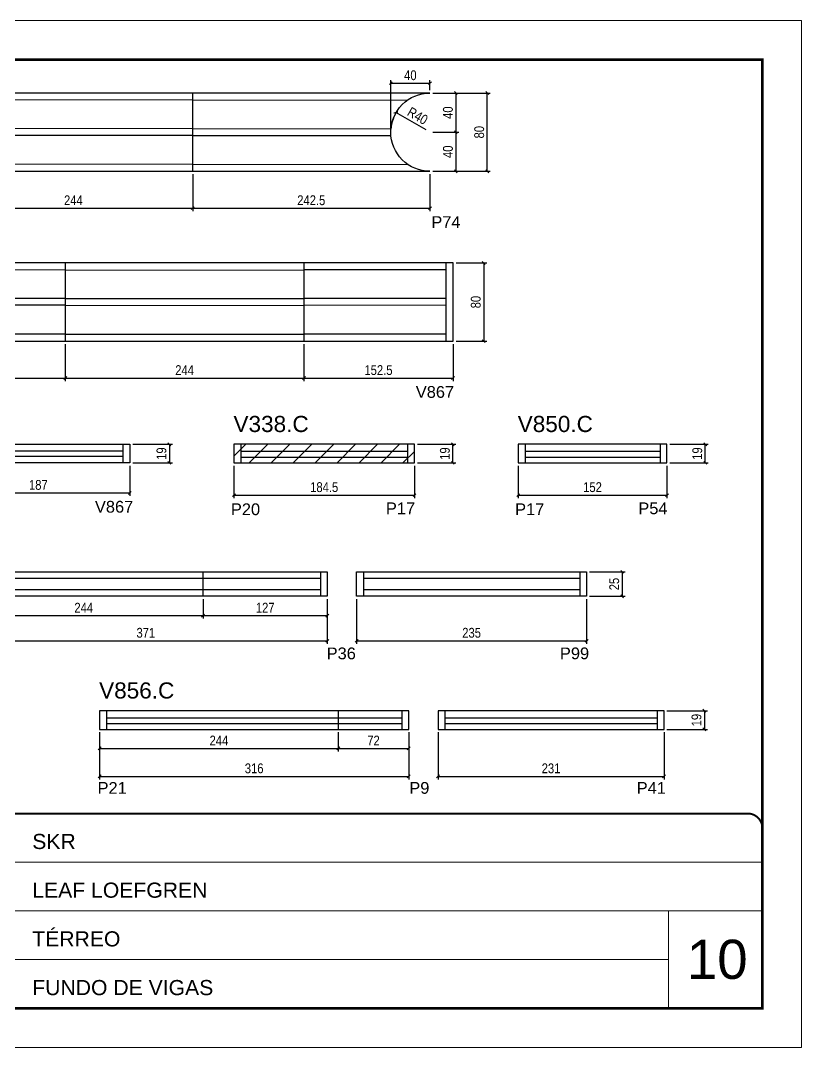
# Model space of a CAD drawing. Extents: x 1959 to 8212, y 239 to 4735.
# Drawn here: x 4244 to 5042, y 1388 to 2438 of the extents above; entities that cross this region are included whole.
import ezdxf

# ---------------------------------------------------------------- set-up
doc = ezdxf.new("R2010")
doc.units = 0
doc.linetypes.add('CONTINUO', pattern=[0])
doc.linetypes.add('DASHED', pattern=[0.75, 0.5, -0.25])
for name, color, linetype in [('5', 5, 'Continuous'), ('COTA', 241, 'Continuous'), ('NOMENCLATURA', 7, 'Continuous'), ('Painéis', 200, 'Continuous'), ('SARR_2.2x7', 40, 'Continuous')]:
    doc.layers.add(name, color=color, linetype=linetype)
for name, color, linetype, lineweight in [('CARIMBO', 255, 'Continuous', 9), ('Folhas', 255, 'Continuous', 9), ('REAPROVEITAMENTO', 251, 'Continuous', 9), ('SARRAFO DE PRESSAO', 251, 'DASHED', 9)]:
    doc.layers.add(name, color=color, linetype=linetype, lineweight=lineweight)
doc.styles.add('ARIAL', font='arial.ttf')
doc.styles.add('COTA TECNICA', font='techl___.ttf', dxfattribs={"height": 10})
doc.styles.add('COTA TECNICA-50', font='techl___.ttf', dxfattribs={"height": 10})
doc.styles.get("Standard").update_dxf_attribs({"font": 'arial.ttf'})
doc.dimstyles.new('COTA PAINEL-50', dxfattribs={"dimtxt": 10, "dimasz": 3, "dimexe": 3, "dimexo": 3, "dimgap": 3, "dimtad": 1, "dimdec": 1, "dimzin": 12, "dimdsep": 46, "dimtxsty": 'COTA TECNICA-50', "dimblk1": 'OBLIQUE', "dimblk2": 'OBLIQUE', "dimsah": 1, "dimcen": 0.9, "dimclrd": 4, "dimclre": 4, "dimclrt": 240, "dimadec": 1, "dimazin": 3, "dimtfac": 1, "dimtdec": 1, "dimtmove": 0, "dimatfit": 3, "dimfxl": 1, "dimtolj": 1, "dimtzin": 12, "dimarcsym": 0})
doc.dimstyles.new('PAINEL', dxfattribs={"dimtxt": 10, "dimasz": 3, "dimexe": 3, "dimexo": 3, "dimgap": 3, "dimtad": 1, "dimdec": 1, "dimzin": 12, "dimdsep": 46, "dimtxsty": 'COTA TECNICA', "dimblk1": 'OBLIQUE', "dimblk2": 'OBLIQUE', "dimsah": 1, "dimcen": 0.9, "dimclrd": 4, "dimclre": 4, "dimclrt": 240, "dimadec": 1, "dimazin": 3, "dimtfac": 1, "dimtdec": 1, "dimtmove": 0, "dimatfit": 3, "dimfxl": 1, "dimtolj": 1, "dimtzin": 12, "dimarcsym": 0})

# ---------------------------------------------------------------- blocks, each defined once
blk = doc.blocks.new('9999999999')
at = {"color": 30, "linetype": 'CONTINUO'}
for p, q in [((98564.6, 34379.6), (99584, 34379.6)), ((98564.6, 34329.8), (99488, 34329.8)), ((99584, 34329.8), (99488, 34329.8)), ((99488, 34329.8), (99488, 34230.2)), ((98564.6, 34280), (99488, 34280))]:
    blk.add_line(p, q, dxfattribs=at)
at = {"color": 30, "linetype": 'CONTINUO', "const_width": 2}
blk.add_lwpolyline([(99584, 34230.2), (99584, 34414.4, 0.414214), (99569, 34429.4), (98229, 34429.4, 0.414214), (98214, 34414.4), (98214, 34245.2, 0.414214), (98229, 34230.2), (99584, 34230.2)], format="xyb", dxfattribs=at)
at = {"layer": 'Folhas'}
blk.add_lwpolyline([(98139, 34190.2), (99624, 34190.2), (99624, 35240.2), (98139, 35240.2)], close=True, dxfattribs=at)
at = {"layer": 'Folhas', "color": 30, "const_width": 3}
blk.add_lwpolyline([(98214, 34230.2), (99584, 34230.2), (99584, 35200.2), (98214, 35200.2)], close=True, dxfattribs=at)
at = {"color": 7, "linetype": 'Continuous', "ltscale": 5, "style": 'ARIAL'}
for s, height, p in [('SKR', 15.48, (98837.7, 34393.1)), ('LEAF LOEFGREN', 15.483, (98837.7, 34343.3)), ('TÉRREO', 15.48, (98837.7, 34293.5)), ('FUNDO DE VIGAS', 15.483, (98837.7, 34243.7))]:
    blk.add_text(s, height=height, dxfattribs=at).set_placement(p)
blk = doc.blocks.new('_Oblique')
at = {"color": 0, "linetype": 'ByBlock', "lineweight": -2}
blk.add_line((-0.5, -0.5), (0.5, 0.5), dxfattribs=at)
blk = doc.blocks.new('*D1116')
at = {"layer": 'COTA', "color": 4, "lineweight": -2, "transparency": 16777216}
for p, q in [((4176, 2280.9), (4176, 2243.2)), ((4420, 2280.9), (4420, 2243.2)), ((4176, 2246.2), (4420, 2246.2))]:
    blk.add_line(p, q, dxfattribs=at)
at = {"layer": 'Defpoints', "color": 0, "transparency": 16777216}
for p in [(4176, 2283.9), (4420, 2283.9), (4420, 2246.2)]:
    blk.add_point(p, dxfattribs=at)
at = {"layer": 'COTA', "color": 4, "lineweight": -2, "transparency": 16777216, "xscale": 3, "yscale": 3, "zscale": 3, "rotation": 180}
blk.add_blockref('_Oblique', (4176, 2246.2), dxfattribs=at)
at = {"layer": 'COTA', "color": 4, "lineweight": -2, "transparency": 16777216, "xscale": 3, "yscale": 3, "zscale": 3}
blk.add_blockref('_Oblique', (4420, 2246.2), dxfattribs=at)
at = {"layer": 'COTA', "color": 240, "transparency": 16777216, "insert": (4298, 2254.3), "char_height": 10, "attachment_point": 5, "style": 'COTA TECNICA'}
blk.add_mtext('\\A1;244', dxfattribs=at)
blk = doc.blocks.new('*D1117')
at = {"layer": 'COTA', "color": 4, "lineweight": -2, "transparency": 16777216}
for p, q in [((4420, 2280.9), (4420, 2243.2)), ((4662.5, 2280.9), (4662.5, 2243.2)), ((4420, 2246.2), (4662.5, 2246.2))]:
    blk.add_line(p, q, dxfattribs=at)
at = {"layer": 'Defpoints', "color": 0, "transparency": 16777216}
for p in [(4420, 2283.9), (4662.5, 2283.9), (4662.5, 2246.2)]:
    blk.add_point(p, dxfattribs=at)
at = {"layer": 'COTA', "color": 4, "lineweight": -2, "transparency": 16777216, "xscale": 3, "yscale": 3, "zscale": 3, "rotation": 180}
blk.add_blockref('_Oblique', (4420, 2246.2), dxfattribs=at)
at = {"layer": 'COTA', "color": 4, "lineweight": -2, "transparency": 16777216, "xscale": 3, "yscale": 3, "zscale": 3}
blk.add_blockref('_Oblique', (4662.5, 2246.2), dxfattribs=at)
at = {"layer": 'COTA', "color": 240, "transparency": 16777216, "insert": (4541.2, 2254.3), "char_height": 10, "attachment_point": 5, "style": 'COTA TECNICA'}
blk.add_mtext('\\A1;242.5', dxfattribs=at)
blk = doc.blocks.new('*D1118')
at = {"layer": 'COTA', "color": 4, "lineweight": -2, "transparency": 16777216}
for p, q in [((4665.5, 2363.9), (4692, 2363.9)), ((4689, 2363.9), (4689, 2323.9)), ((4665.5, 2323.9), (4692, 2323.9))]:
    blk.add_line(p, q, dxfattribs=at)
at = {"layer": 'Defpoints', "color": 0, "transparency": 16777216}
for p in [(4662.5, 2363.9), (4662.5, 2323.9), (4689, 2323.9)]:
    blk.add_point(p, dxfattribs=at)
at = {"layer": 'COTA', "color": 4, "lineweight": -2, "transparency": 16777216, "xscale": 3, "yscale": 3, "zscale": 3}
for p, rotation in [((4689, 2363.9), 90), ((4689, 2323.9), 270)]:
    blk.add_blockref('_Oblique', p, dxfattribs=dict(at, rotation=rotation))
at = {"layer": 'COTA', "color": 240, "transparency": 16777216, "insert": (4680.9, 2343.9), "char_height": 10, "attachment_point": 5, "rotation": 90, "style": 'COTA TECNICA'}
blk.add_mtext('\\A1;40', dxfattribs=at)
blk = doc.blocks.new('*D1119')
at = {"layer": 'COTA', "color": 4, "lineweight": -2, "transparency": 16777216}
for p, q in [((4681.7, 2323.9), (4692, 2323.9)), ((4689, 2323.9), (4689, 2283.9)), ((4665.5, 2283.9), (4692, 2283.9))]:
    blk.add_line(p, q, dxfattribs=at)
at = {"layer": 'Defpoints', "color": 0, "transparency": 16777216}
for p in [(4678.7, 2323.9), (4662.5, 2283.9), (4689, 2283.9)]:
    blk.add_point(p, dxfattribs=at)
at = {"layer": 'COTA', "color": 4, "lineweight": -2, "transparency": 16777216, "xscale": 3, "yscale": 3, "zscale": 3}
for p, rotation in [((4689, 2323.9), 90), ((4689, 2283.9), 270)]:
    blk.add_blockref('_Oblique', p, dxfattribs=dict(at, rotation=rotation))
at = {"layer": 'COTA', "color": 240, "transparency": 16777216, "insert": (4680.9, 2303.9), "char_height": 10, "attachment_point": 5, "rotation": 90, "style": 'COTA TECNICA'}
blk.add_mtext('\\A1;40', dxfattribs=at)
blk = doc.blocks.new('*D1120')
at = {"layer": 'COTA', "color": 4, "lineweight": -2, "transparency": 16777216}
blk.add_line((4658.6, 2326.2), (4627.8, 2344), dxfattribs=at)
blk.add_arc((4662.5, 2323.9), 40, 145.6207, 175.7028, dxfattribs=at)
at = {"layer": 'Defpoints', "color": 0, "transparency": 16777216}
for p in [(4627.8, 2344), (4662.5, 2323.9)]:
    blk.add_point(p, dxfattribs=at)
at = {"layer": 'COTA', "color": 4, "lineweight": -2, "transparency": 16777216, "xscale": 3, "yscale": 3, "zscale": 3, "rotation": 149.9179086539663}
blk.add_blockref('_Oblique', (4627.8, 2344), dxfattribs=at)
at = {"layer": 'COTA', "color": 240, "transparency": 16777216, "insert": (4649.9, 2340.6), "char_height": 10, "attachment_point": 5, "rotation": 329.9179, "style": 'COTA TECNICA'}
blk.add_mtext('\\A1;R40', dxfattribs=at)
blk = doc.blocks.new('*D1121')
at = {"layer": 'COTA', "color": 4, "lineweight": -2, "transparency": 16777216}
for p, q in [((4622.5, 2328.4), (4622.5, 2377)), ((4622.5, 2374), (4662.5, 2374)), ((4662.5, 2366.9), (4662.5, 2377))]:
    blk.add_line(p, q, dxfattribs=at)
at = {"layer": 'Defpoints', "color": 0, "transparency": 16777216}
for p in [(4662.5, 2374), (4662.5, 2363.9), (4622.5, 2325.4)]:
    blk.add_point(p, dxfattribs=at)
at = {"layer": 'COTA', "color": 4, "lineweight": -2, "transparency": 16777216, "xscale": 3, "yscale": 3, "zscale": 3, "rotation": 180}
blk.add_blockref('_Oblique', (4622.5, 2374), dxfattribs=at)
at = {"layer": 'COTA', "color": 4, "lineweight": -2, "transparency": 16777216, "xscale": 3, "yscale": 3, "zscale": 3}
blk.add_blockref('_Oblique', (4662.5, 2374), dxfattribs=at)
at = {"layer": 'COTA', "color": 240, "transparency": 16777216, "insert": (4642.5, 2382.1), "char_height": 10, "attachment_point": 5, "style": 'COTA TECNICA'}
blk.add_mtext('\\A1;40', dxfattribs=at)
blk = doc.blocks.new('*D1130')
at = {"layer": 'COTA', "color": 4, "lineweight": -2, "transparency": 16777216}
for p, q in [((4045.7, 2107.2), (4045.7, 2069.5)), ((4289.7, 2107.2), (4289.7, 2069.5)), ((4045.7, 2072.5), (4289.7, 2072.5))]:
    blk.add_line(p, q, dxfattribs=at)
at = {"layer": 'Defpoints', "color": 0, "transparency": 16777216}
for p in [(4045.7, 2110.2), (4289.7, 2110.2), (4289.7, 2072.5)]:
    blk.add_point(p, dxfattribs=at)
at = {"layer": 'COTA', "color": 4, "lineweight": -2, "transparency": 16777216, "xscale": 3, "yscale": 3, "zscale": 3, "rotation": 180}
blk.add_blockref('_Oblique', (4045.7, 2072.5), dxfattribs=at)
at = {"layer": 'COTA', "color": 4, "lineweight": -2, "transparency": 16777216, "xscale": 3, "yscale": 3, "zscale": 3}
blk.add_blockref('_Oblique', (4289.7, 2072.5), dxfattribs=at)
at = {"layer": 'COTA', "color": 240, "transparency": 16777216, "insert": (4167.7, 2080.6), "char_height": 10, "attachment_point": 5, "style": 'COTA TECNICA'}
blk.add_mtext('\\A1;244', dxfattribs=at)
blk = doc.blocks.new('*D1131')
at = {"layer": 'COTA', "color": 4, "lineweight": -2, "transparency": 16777216}
for p, q in [((4289.7, 2107.2), (4289.7, 2069.5)), ((4533.7, 2107.2), (4533.7, 2069.5)), ((4289.7, 2072.5), (4533.7, 2072.5))]:
    blk.add_line(p, q, dxfattribs=at)
at = {"layer": 'Defpoints', "color": 0, "transparency": 16777216}
for p in [(4289.7, 2110.2), (4533.7, 2110.2), (4533.7, 2072.5)]:
    blk.add_point(p, dxfattribs=at)
at = {"layer": 'COTA', "color": 4, "lineweight": -2, "transparency": 16777216, "xscale": 3, "yscale": 3, "zscale": 3, "rotation": 180}
blk.add_blockref('_Oblique', (4289.7, 2072.5), dxfattribs=at)
at = {"layer": 'COTA', "color": 4, "lineweight": -2, "transparency": 16777216, "xscale": 3, "yscale": 3, "zscale": 3}
blk.add_blockref('_Oblique', (4533.7, 2072.5), dxfattribs=at)
at = {"layer": 'COTA', "color": 240, "transparency": 16777216, "insert": (4411.7, 2080.6), "char_height": 10, "attachment_point": 5, "style": 'COTA TECNICA'}
blk.add_mtext('\\A1;244', dxfattribs=at)
blk = doc.blocks.new('*D1132')
at = {"layer": 'COTA', "color": 4, "lineweight": -2, "transparency": 16777216}
for p, q in [((4533.7, 2107.2), (4533.7, 2069.5)), ((4686.2, 2107.2), (4686.2, 2069.5)), ((4533.7, 2072.5), (4686.2, 2072.5))]:
    blk.add_line(p, q, dxfattribs=at)
at = {"layer": 'Defpoints', "color": 0, "transparency": 16777216}
for p in [(4533.7, 2110.2), (4686.2, 2110.2), (4686.2, 2072.5)]:
    blk.add_point(p, dxfattribs=at)
at = {"layer": 'COTA', "color": 4, "lineweight": -2, "transparency": 16777216, "xscale": 3, "yscale": 3, "zscale": 3, "rotation": 180}
blk.add_blockref('_Oblique', (4533.7, 2072.5), dxfattribs=at)
at = {"layer": 'COTA', "color": 4, "lineweight": -2, "transparency": 16777216, "xscale": 3, "yscale": 3, "zscale": 3}
blk.add_blockref('_Oblique', (4686.2, 2072.5), dxfattribs=at)
at = {"layer": 'COTA', "color": 240, "transparency": 16777216, "insert": (4609.9, 2080.6), "char_height": 10, "attachment_point": 5, "style": 'COTA TECNICA'}
blk.add_mtext('\\A1;152.5', dxfattribs=at)
blk = doc.blocks.new('*D1133')
at = {"layer": 'COTA', "color": 4, "lineweight": -2, "transparency": 16777216}
for p, q in [((4689.2, 2190.2), (4720.5, 2190.2)), ((4717.5, 2190.2), (4717.5, 2110.2)), ((4689.2, 2110.2), (4720.5, 2110.2))]:
    blk.add_line(p, q, dxfattribs=at)
at = {"layer": 'Defpoints', "color": 0, "transparency": 16777216}
for p in [(4686.2, 2190.2), (4686.2, 2110.2), (4717.5, 2110.2)]:
    blk.add_point(p, dxfattribs=at)
at = {"layer": 'COTA', "color": 4, "lineweight": -2, "transparency": 16777216, "xscale": 3, "yscale": 3, "zscale": 3}
for p, rotation in [((4717.5, 2190.2), 90), ((4717.5, 2110.2), 270)]:
    blk.add_blockref('_Oblique', p, dxfattribs=dict(at, rotation=rotation))
at = {"layer": 'COTA', "color": 240, "transparency": 16777216, "insert": (4709.4, 2150.2), "char_height": 10, "attachment_point": 5, "rotation": 90, "style": 'COTA TECNICA'}
blk.add_mtext('\\A1;80', dxfattribs=at)
blk = doc.blocks.new('*D1134')
at = {"layer": 'COTA', "color": 4, "lineweight": -2, "transparency": 16777216}
for p, q in [((4665.5, 2363.9), (4724.1, 2363.9)), ((4721.1, 2283.9), (4721.1, 2363.9)), ((4665.5, 2283.9), (4724.1, 2283.9))]:
    blk.add_line(p, q, dxfattribs=at)
at = {"layer": 'Defpoints', "color": 0, "transparency": 16777216}
for p in [(4662.5, 2363.9), (4721.1, 2363.9), (4662.5, 2283.9)]:
    blk.add_point(p, dxfattribs=at)
at = {"layer": 'COTA', "color": 4, "lineweight": -2, "transparency": 16777216, "xscale": 3, "yscale": 3, "zscale": 3}
for p, rotation in [((4721.1, 2363.9), 90), ((4721.1, 2283.9), 270)]:
    blk.add_blockref('_Oblique', p, dxfattribs=dict(at, rotation=rotation))
at = {"layer": 'COTA', "color": 240, "transparency": 16777216, "insert": (4712.9, 2323.9), "char_height": 10, "attachment_point": 5, "rotation": 90, "style": 'COTA TECNICA'}
blk.add_mtext('\\A1;80', dxfattribs=at)
blk = doc.blocks.new('*D1140')
at = {"layer": 'COTA', "color": 4, "lineweight": -2, "transparency": 16777216}
for p, q in [((4168.7, 1982.8), (4168.7, 1952.1)), ((4355.7, 1982.8), (4355.7, 1952.1)), ((4168.7, 1955.1), (4355.7, 1955.1))]:
    blk.add_line(p, q, dxfattribs=at)
at = {"layer": 'Defpoints', "color": 0, "transparency": 16777216}
for p in [(4168.7, 1985.8), (4355.7, 1985.8), (4355.7, 1955.1)]:
    blk.add_point(p, dxfattribs=at)
at = {"layer": 'COTA', "color": 4, "lineweight": -2, "transparency": 16777216, "xscale": 3, "yscale": 3, "zscale": 3, "rotation": 180}
blk.add_blockref('_Oblique', (4168.7, 1955.1), dxfattribs=at)
at = {"layer": 'COTA', "color": 4, "lineweight": -2, "transparency": 16777216, "xscale": 3, "yscale": 3, "zscale": 3}
blk.add_blockref('_Oblique', (4355.7, 1955.1), dxfattribs=at)
at = {"layer": 'COTA', "color": 240, "transparency": 16777216, "insert": (4262.2, 1963.2), "char_height": 10, "attachment_point": 5, "style": 'COTA TECNICA'}
blk.add_mtext('\\A1;187', dxfattribs=at)
blk = doc.blocks.new('*D1137')
at = {"layer": 'COTA', "color": 4, "lineweight": -2, "transparency": 16777216}
for p, q in [((4358.7, 2004.8), (4399.2, 2004.8)), ((4396.2, 2004.8), (4396.2, 1985.8)), ((4358.7, 1985.8), (4399.2, 1985.8))]:
    blk.add_line(p, q, dxfattribs=at)
at = {"layer": 'Defpoints', "color": 0, "transparency": 16777216}
for p in [(4355.7, 2004.8), (4355.7, 1985.8), (4396.2, 1985.8)]:
    blk.add_point(p, dxfattribs=at)
at = {"layer": 'COTA', "color": 4, "lineweight": -2, "transparency": 16777216, "xscale": 3, "yscale": 3, "zscale": 3}
for p, rotation in [((4396.2, 2004.8), 90), ((4396.2, 1985.8), 270)]:
    blk.add_blockref('_Oblique', p, dxfattribs=dict(at, rotation=rotation))
at = {"layer": 'COTA', "color": 240, "transparency": 16777216, "insert": (4388.1, 1995.3), "char_height": 10, "attachment_point": 5, "rotation": 90, "style": 'COTA TECNICA'}
blk.add_mtext('\\A1;19', dxfattribs=at)
blk = doc.blocks.new('*D1160')
at = {"layer": 'COTA', "color": 4, "lineweight": -2, "transparency": 16777216}
for p, q in [((4186.6, 1846.4), (4186.6, 1800.8)), ((4557.6, 1846.4), (4557.6, 1800.8)), ((4186.6, 1803.8), (4557.6, 1803.8))]:
    blk.add_line(p, q, dxfattribs=at)
at = {"layer": 'Defpoints', "color": 0, "transparency": 16777216}
for p in [(4186.6, 1849.4), (4557.6, 1849.4), (4557.6, 1803.8)]:
    blk.add_point(p, dxfattribs=at)
at = {"layer": 'COTA', "color": 4, "lineweight": -2, "transparency": 16777216, "xscale": 3, "yscale": 3, "zscale": 3, "rotation": 180}
blk.add_blockref('_Oblique', (4186.6, 1803.8), dxfattribs=at)
at = {"layer": 'COTA', "color": 4, "lineweight": -2, "transparency": 16777216, "xscale": 3, "yscale": 3, "zscale": 3}
blk.add_blockref('_Oblique', (4557.6, 1803.8), dxfattribs=at)
at = {"layer": 'COTA', "color": 240, "transparency": 16777216, "insert": (4372.1, 1812), "char_height": 10, "attachment_point": 5, "style": 'COTA TECNICA'}
blk.add_mtext('\\A1;371', dxfattribs=at)
blk = doc.blocks.new('*D1161')
at = {"layer": 'COTA', "color": 4, "lineweight": -2, "transparency": 16777216}
for p, q in [((4186.6, 1846.4), (4186.6, 1826.6)), ((4430.6, 1846.4), (4430.6, 1826.6)), ((4186.6, 1829.6), (4430.6, 1829.6))]:
    blk.add_line(p, q, dxfattribs=at)
at = {"layer": 'Defpoints', "color": 0, "transparency": 16777216}
for p in [(4186.6, 1849.4), (4430.6, 1849.4), (4430.6, 1829.6)]:
    blk.add_point(p, dxfattribs=at)
at = {"layer": 'COTA', "color": 4, "lineweight": -2, "transparency": 16777216, "xscale": 3, "yscale": 3, "zscale": 3, "rotation": 180}
blk.add_blockref('_Oblique', (4186.6, 1829.6), dxfattribs=at)
at = {"layer": 'COTA', "color": 4, "lineweight": -2, "transparency": 16777216, "xscale": 3, "yscale": 3, "zscale": 3}
blk.add_blockref('_Oblique', (4430.6, 1829.6), dxfattribs=at)
at = {"layer": 'COTA', "color": 240, "transparency": 16777216, "insert": (4308.6, 1837.7), "char_height": 10, "attachment_point": 5, "style": 'COTA TECNICA'}
blk.add_mtext('\\A1;244', dxfattribs=at)
blk = doc.blocks.new('*D1162')
at = {"layer": 'COTA', "color": 4, "lineweight": -2, "transparency": 16777216}
for p, q in [((4430.6, 1846.4), (4430.6, 1826.6)), ((4557.6, 1846.4), (4557.6, 1826.6)), ((4430.6, 1829.6), (4557.6, 1829.6))]:
    blk.add_line(p, q, dxfattribs=at)
at = {"layer": 'Defpoints', "color": 0, "transparency": 16777216}
for p in [(4430.6, 1849.4), (4557.6, 1849.4), (4557.6, 1829.6)]:
    blk.add_point(p, dxfattribs=at)
at = {"layer": 'COTA', "color": 4, "lineweight": -2, "transparency": 16777216, "xscale": 3, "yscale": 3, "zscale": 3, "rotation": 180}
blk.add_blockref('_Oblique', (4430.6, 1829.6), dxfattribs=at)
at = {"layer": 'COTA', "color": 4, "lineweight": -2, "transparency": 16777216, "xscale": 3, "yscale": 3, "zscale": 3}
blk.add_blockref('_Oblique', (4557.6, 1829.6), dxfattribs=at)
at = {"layer": 'COTA', "color": 240, "transparency": 16777216, "insert": (4494.1, 1837.7), "char_height": 10, "attachment_point": 5, "style": 'COTA TECNICA'}
blk.add_mtext('\\A1;127', dxfattribs=at)
blk = doc.blocks.new('*D1163')
at = {"layer": 'COTA', "color": 4, "lineweight": -2, "transparency": 16777216}
for p, q in [((4587.6, 1846.4), (4587.6, 1800.8)), ((4822.6, 1846.4), (4822.6, 1800.8)), ((4587.6, 1803.8), (4822.6, 1803.8))]:
    blk.add_line(p, q, dxfattribs=at)
at = {"layer": 'Defpoints', "color": 0, "transparency": 16777216}
for p in [(4587.6, 1849.4), (4822.6, 1849.4), (4822.6, 1803.8)]:
    blk.add_point(p, dxfattribs=at)
at = {"layer": 'COTA', "color": 4, "lineweight": -2, "transparency": 16777216, "xscale": 3, "yscale": 3, "zscale": 3, "rotation": 180}
blk.add_blockref('_Oblique', (4587.6, 1803.8), dxfattribs=at)
at = {"layer": 'COTA', "color": 4, "lineweight": -2, "transparency": 16777216, "xscale": 3, "yscale": 3, "zscale": 3}
blk.add_blockref('_Oblique', (4822.6, 1803.8), dxfattribs=at)
at = {"layer": 'COTA', "color": 240, "transparency": 16777216, "insert": (4705.1, 1812), "char_height": 10, "attachment_point": 5, "style": 'COTA TECNICA'}
blk.add_mtext('\\A1;235', dxfattribs=at)
blk = doc.blocks.new('*D1164')
at = {"layer": 'COTA', "color": 4, "lineweight": -2, "transparency": 16777216}
for p, q in [((4825.6, 1874.4), (4862, 1874.4)), ((4859, 1874.4), (4859, 1849.4)), ((4825.6, 1849.4), (4862, 1849.4))]:
    blk.add_line(p, q, dxfattribs=at)
at = {"layer": 'Defpoints', "color": 0, "transparency": 16777216}
for p in [(4822.6, 1874.4), (4822.6, 1849.4), (4859, 1849.4)]:
    blk.add_point(p, dxfattribs=at)
at = {"layer": 'COTA', "color": 4, "lineweight": -2, "transparency": 16777216, "xscale": 3, "yscale": 3, "zscale": 3}
for p, rotation in [((4859, 1874.4), 90), ((4859, 1849.4), 270)]:
    blk.add_blockref('_Oblique', p, dxfattribs=dict(at, rotation=rotation))
at = {"layer": 'COTA', "color": 240, "transparency": 16777216, "insert": (4850.9, 1861.9), "char_height": 10, "attachment_point": 5, "rotation": 90, "style": 'COTA TECNICA'}
blk.add_mtext('\\A1;25', dxfattribs=at)
blk = doc.blocks.new('*D1165')
at = {"layer": 'COTA', "color": 4, "lineweight": -2, "transparency": 16777216}
for p, q in [((4649.7, 2004.8), (4688.9, 2004.8)), ((4685.9, 1985.8), (4685.9, 2004.8)), ((4649.7, 1985.8), (4688.9, 1985.8))]:
    blk.add_line(p, q, dxfattribs=at)
at = {"layer": 'Defpoints', "color": 0, "transparency": 16777216}
for p in [(4646.7, 2004.8), (4685.9, 2004.8), (4646.7, 1985.8)]:
    blk.add_point(p, dxfattribs=at)
at = {"layer": 'COTA', "color": 4, "lineweight": -2, "transparency": 16777216, "xscale": 3, "yscale": 3, "zscale": 3}
for p, rotation in [((4685.9, 2004.8), 90), ((4685.9, 1985.8), 270)]:
    blk.add_blockref('_Oblique', p, dxfattribs=dict(at, rotation=rotation))
at = {"layer": 'COTA', "color": 240, "transparency": 16777216, "insert": (4677.8, 1995.3), "char_height": 10, "attachment_point": 5, "rotation": 90, "style": 'COTA TECNICA'}
blk.add_mtext('\\A1;19', dxfattribs=at)
blk = doc.blocks.new('*D1166')
at = {"layer": 'COTA', "color": 4, "linetype": 'ByBlock', "lineweight": -2, "transparency": 16777216}
for p, q in [((4462.2, 1982.8), (4462.2, 1949.8)), ((4646.7, 1982.8), (4646.7, 1949.8)), ((4462.2, 1952.8), (4646.7, 1952.8))]:
    blk.add_line(p, q, dxfattribs=at)
at = {"layer": 'Defpoints', "color": 0, "linetype": 'ByBlock', "transparency": 16777216}
for p in [(4462.2, 1985.8), (4646.7, 1985.8), (4646.7, 1952.8)]:
    blk.add_point(p, dxfattribs=at)
at = {"layer": 'COTA', "color": 4, "linetype": 'ByBlock', "lineweight": -2, "transparency": 16777216, "xscale": 3, "yscale": 3, "zscale": 3, "rotation": 180}
blk.add_blockref('_Oblique', (4462.2, 1952.8), dxfattribs=at)
at = {"layer": 'COTA', "color": 4, "linetype": 'ByBlock', "lineweight": -2, "transparency": 16777216, "xscale": 3, "yscale": 3, "zscale": 3}
blk.add_blockref('_Oblique', (4646.7, 1952.8), dxfattribs=at)
at = {"layer": 'COTA', "color": 240, "linetype": 'ByBlock', "transparency": 16777216, "insert": (4554.4, 1960.9), "char_height": 10, "attachment_point": 5, "style": 'COTA TECNICA-50'}
blk.add_mtext('\\A1;184.5', dxfattribs=at)
blk = doc.blocks.new('*D1167')
at = {"layer": 'COTA', "color": 4, "lineweight": -2, "transparency": 16777216}
for p, q in [((4907.7, 2004.8), (4946.9, 2004.8)), ((4943.9, 1985.8), (4943.9, 2004.8)), ((4907.7, 1985.8), (4946.9, 1985.8))]:
    blk.add_line(p, q, dxfattribs=at)
at = {"layer": 'Defpoints', "color": 0, "transparency": 16777216}
for p in [(4904.7, 2004.8), (4943.9, 2004.8), (4904.7, 1985.8)]:
    blk.add_point(p, dxfattribs=at)
at = {"layer": 'COTA', "color": 4, "lineweight": -2, "transparency": 16777216, "xscale": 3, "yscale": 3, "zscale": 3}
for p, rotation in [((4943.9, 2004.8), 90), ((4943.9, 1985.8), 270)]:
    blk.add_blockref('_Oblique', p, dxfattribs=dict(at, rotation=rotation))
at = {"layer": 'COTA', "color": 240, "transparency": 16777216, "insert": (4935.8, 1995.3), "char_height": 10, "attachment_point": 5, "rotation": 90, "style": 'COTA TECNICA'}
blk.add_mtext('\\A1;19', dxfattribs=at)
blk = doc.blocks.new('*D1168')
at = {"layer": 'COTA', "color": 4, "linetype": 'ByBlock', "lineweight": -2, "transparency": 16777216}
for p, q in [((4752.7, 1982.8), (4752.7, 1949.8)), ((4904.7, 1982.8), (4904.7, 1949.8)), ((4752.7, 1952.8), (4904.7, 1952.8))]:
    blk.add_line(p, q, dxfattribs=at)
at = {"layer": 'Defpoints', "color": 0, "linetype": 'ByBlock', "transparency": 16777216}
for p in [(4752.7, 1985.8), (4904.7, 1985.8), (4904.7, 1952.8)]:
    blk.add_point(p, dxfattribs=at)
at = {"layer": 'COTA', "color": 4, "linetype": 'ByBlock', "lineweight": -2, "transparency": 16777216, "xscale": 3, "yscale": 3, "zscale": 3, "rotation": 180}
blk.add_blockref('_Oblique', (4752.7, 1952.8), dxfattribs=at)
at = {"layer": 'COTA', "color": 4, "linetype": 'ByBlock', "lineweight": -2, "transparency": 16777216, "xscale": 3, "yscale": 3, "zscale": 3}
blk.add_blockref('_Oblique', (4904.7, 1952.8), dxfattribs=at)
at = {"layer": 'COTA', "color": 240, "linetype": 'ByBlock', "transparency": 16777216, "insert": (4828.7, 1960.9), "char_height": 10, "attachment_point": 5, "style": 'COTA TECNICA-50'}
blk.add_mtext('\\A1;152', dxfattribs=at)
blk = doc.blocks.new('*D1180')
at = {"layer": 'COTA', "color": 4, "linetype": 'ByBlock', "lineweight": -2, "transparency": 16777216}
for p, q in [((4324.8, 1710.3), (4324.8, 1662.2)), ((4640.8, 1710.3), (4640.8, 1662.2)), ((4324.8, 1665.2), (4640.8, 1665.2))]:
    blk.add_line(p, q, dxfattribs=at)
at = {"layer": 'Defpoints', "color": 0, "linetype": 'ByBlock', "transparency": 16777216}
for p in [(4324.8, 1713.3), (4640.8, 1713.3), (4640.8, 1665.2)]:
    blk.add_point(p, dxfattribs=at)
at = {"layer": 'COTA', "color": 4, "linetype": 'ByBlock', "lineweight": -2, "transparency": 16777216, "xscale": 3, "yscale": 3, "zscale": 3, "rotation": 180}
blk.add_blockref('_Oblique', (4324.8, 1665.2), dxfattribs=at)
at = {"layer": 'COTA', "color": 4, "linetype": 'ByBlock', "lineweight": -2, "transparency": 16777216, "xscale": 3, "yscale": 3, "zscale": 3}
blk.add_blockref('_Oblique', (4640.8, 1665.2), dxfattribs=at)
at = {"layer": 'COTA', "color": 240, "linetype": 'ByBlock', "transparency": 16777216, "insert": (4482.8, 1673.4), "char_height": 10, "attachment_point": 5, "style": 'COTA TECNICA-50'}
blk.add_mtext('\\A1;316', dxfattribs=at)
blk = doc.blocks.new('*D1181')
at = {"layer": 'COTA', "color": 4, "lineweight": -2, "transparency": 16777216}
for p, q in [((4324.8, 1710.3), (4324.8, 1690.8)), ((4568.8, 1710.3), (4568.8, 1690.8)), ((4324.8, 1693.8), (4568.8, 1693.8))]:
    blk.add_line(p, q, dxfattribs=at)
at = {"layer": 'Defpoints', "color": 0, "transparency": 16777216}
for p in [(4324.8, 1713.3), (4568.8, 1713.3), (4568.8, 1693.8)]:
    blk.add_point(p, dxfattribs=at)
at = {"layer": 'COTA', "color": 4, "lineweight": -2, "transparency": 16777216, "xscale": 3, "yscale": 3, "zscale": 3, "rotation": 180}
blk.add_blockref('_Oblique', (4324.8, 1693.8), dxfattribs=at)
at = {"layer": 'COTA', "color": 4, "lineweight": -2, "transparency": 16777216, "xscale": 3, "yscale": 3, "zscale": 3}
blk.add_blockref('_Oblique', (4568.8, 1693.8), dxfattribs=at)
at = {"layer": 'COTA', "color": 240, "transparency": 16777216, "insert": (4446.8, 1701.9), "char_height": 10, "attachment_point": 5, "style": 'COTA TECNICA'}
blk.add_mtext('\\A1;244', dxfattribs=at)
blk = doc.blocks.new('*D1182')
at = {"layer": 'COTA', "color": 4, "lineweight": -2, "transparency": 16777216}
for p, q in [((4568.8, 1710.3), (4568.8, 1690.8)), ((4640.8, 1710.3), (4640.8, 1690.8)), ((4568.8, 1693.8), (4640.8, 1693.8))]:
    blk.add_line(p, q, dxfattribs=at)
at = {"layer": 'Defpoints', "color": 0, "transparency": 16777216}
for p in [(4568.8, 1713.3), (4640.8, 1713.3), (4640.8, 1693.8)]:
    blk.add_point(p, dxfattribs=at)
at = {"layer": 'COTA', "color": 4, "lineweight": -2, "transparency": 16777216, "xscale": 3, "yscale": 3, "zscale": 3, "rotation": 180}
blk.add_blockref('_Oblique', (4568.8, 1693.8), dxfattribs=at)
at = {"layer": 'COTA', "color": 4, "lineweight": -2, "transparency": 16777216, "xscale": 3, "yscale": 3, "zscale": 3}
blk.add_blockref('_Oblique', (4640.8, 1693.8), dxfattribs=at)
at = {"layer": 'COTA', "color": 240, "transparency": 16777216, "insert": (4604.8, 1701.9), "char_height": 10, "attachment_point": 5, "style": 'COTA TECNICA'}
blk.add_mtext('\\A1;72', dxfattribs=at)
blk = doc.blocks.new('*D1184')
at = {"layer": 'COTA', "color": 4, "linetype": 'ByBlock', "lineweight": -2, "transparency": 16777216}
for p, q in [((4670.8, 1710.3), (4670.8, 1662.2)), ((4901.8, 1710.3), (4901.8, 1662.2)), ((4670.8, 1665.2), (4901.8, 1665.2))]:
    blk.add_line(p, q, dxfattribs=at)
at = {"layer": 'Defpoints', "color": 0, "linetype": 'ByBlock', "transparency": 16777216}
for p in [(4670.8, 1713.3), (4901.8, 1713.3), (4901.8, 1665.2)]:
    blk.add_point(p, dxfattribs=at)
at = {"layer": 'COTA', "color": 4, "linetype": 'ByBlock', "lineweight": -2, "transparency": 16777216, "xscale": 3, "yscale": 3, "zscale": 3, "rotation": 180}
blk.add_blockref('_Oblique', (4670.8, 1665.2), dxfattribs=at)
at = {"layer": 'COTA', "color": 4, "linetype": 'ByBlock', "lineweight": -2, "transparency": 16777216, "xscale": 3, "yscale": 3, "zscale": 3}
blk.add_blockref('_Oblique', (4901.8, 1665.2), dxfattribs=at)
at = {"layer": 'COTA', "color": 240, "linetype": 'ByBlock', "transparency": 16777216, "insert": (4786.3, 1673.4), "char_height": 10, "attachment_point": 5, "style": 'COTA TECNICA-50'}
blk.add_mtext('\\A1;231', dxfattribs=at)
blk = doc.blocks.new('*D1183')
at = {"layer": 'COTA', "color": 4, "lineweight": -2, "transparency": 16777216}
for p, q in [((4904.8, 1732.3), (4946.1, 1732.3)), ((4943.1, 1732.3), (4943.1, 1713.3)), ((4904.8, 1713.3), (4946.1, 1713.3))]:
    blk.add_line(p, q, dxfattribs=at)
at = {"layer": 'Defpoints', "color": 0, "transparency": 16777216}
for p in [(4901.8, 1732.3), (4901.8, 1713.3), (4943.1, 1713.3)]:
    blk.add_point(p, dxfattribs=at)
at = {"layer": 'COTA', "color": 4, "lineweight": -2, "transparency": 16777216, "xscale": 3, "yscale": 3, "zscale": 3}
for p, rotation in [((4943.1, 1732.3), 90), ((4943.1, 1713.3), 270)]:
    blk.add_blockref('_Oblique', p, dxfattribs=dict(at, rotation=rotation))
at = {"layer": 'COTA', "color": 240, "transparency": 16777216, "insert": (4935, 1722.8), "char_height": 10, "attachment_point": 5, "rotation": 90, "style": 'COTA TECNICA'}
blk.add_mtext('\\A1;19', dxfattribs=at)

msp = doc.modelspace()

# ---------------------------------------------------------------- hatches: boundary and pattern name
at = {"layer": 'REAPROVEITAMENTO'}
h = msp.add_hatch(dxfattribs=at)
h.set_pattern_fill('ANSI31', color=256, scale=5, style=0)
h.paths.add_polyline_path([(4646.66, 2004.75), (4462.16, 2004.75), (4462.16, 1985.75), (4646.66, 1985.75)])

# ---------------------------------------------------------------- linework, layer by layer
at = {"layer": 'Painéis'}
for p, q in [((4419.95, 2363.94), (4419.95, 2283.94)), ((4686.17, 2190.23), (4045.67, 2190.23)), ((4289.67, 2190.23), (4289.67, 2110.23)), ((4533.67, 2190.23), (4533.67, 2110.23)), ((4686.17, 2110.23), (4686.17, 2190.23)), ((4045.67, 2110.23), (4686.17, 2110.23)), ((3924.67, 2004.75), (4355.67, 2004.75)), ((4355.67, 2004.75), (4355.67, 1985.75)), ((4355.67, 1985.75), (3924.67, 1985.75)), ((4186.57, 1874.45), (4557.57, 1874.45)), ((4430.57, 1849.45), (4430.57, 1874.45)), ((4557.57, 1874.45), (4557.57, 1849.45)), ((4587.57, 1849.45), (4587.57, 1874.45)), ((4587.57, 1874.45), (4822.57, 1874.45)), ((4822.57, 1874.45), (4822.57, 1849.45)), ((4557.57, 1849.45), (4186.57, 1849.45)), ((4822.57, 1849.45), (4587.57, 1849.45))]:
    msp.add_line(p, q, dxfattribs=at)
at = {"layer": 'Painéis', "linetype": 'ByBlock'}
msp.add_line((4568.8, 1732.27), (4568.8, 1713.27), dxfattribs=at)
at = {"layer": 'Painéis'}
msp.add_lwpolyline([(4622.45, 2323.94, -0.4142136), (4662.45, 2363.94), (3931.95, 2363.94, -0.4142136), (3971.95, 2323.94, -0.4142136), (3931.95, 2283.94), (4662.45, 2283.94, -0.4142136)], format="xyb", close=True, dxfattribs=at)
at = {"layer": 'Painéis', "linetype": 'ByBlock'}
for points in [[(4462.16, 2004.75), (4462.16, 1985.75), (4646.66, 1985.75), (4646.66, 2004.75)], [(4752.68, 2004.75), (4752.68, 1985.75), (4904.68, 1985.75), (4904.68, 2004.75)], [(4324.8, 1732.27), (4324.8, 1713.27), (4640.8, 1713.27), (4640.8, 1732.27)], [(4670.8, 1732.27), (4670.8, 1713.27), (4901.8, 1713.27), (4901.8, 1732.27)]]:
    msp.add_lwpolyline(points, close=True, dxfattribs=at)
at = {"layer": 'SARR_2.2x7', "linetype": 'Continuous'}
for p, q in [((4419.95, 2356.78), (4175.95, 2357.07)), ((4419.95, 2356.78), (4640, 2357.04)), ((4419.95, 2327.6), (4175.95, 2327.31)), ((4419.95, 2320.6), (4175.95, 2320.31)), ((4419.95, 2327.6), (4622.6, 2327.36)), ((4419.95, 2320.6), (4622.61, 2320.36)), ((4419.95, 2291.09), (4175.95, 2290.81)), ((4419.95, 2291.09), (4640, 2290.83)), ((4679.17, 2110.23), (4679.17, 2190.23)), ((4289.67, 2182.95), (4052.67, 2183.23)), ((4289.67, 2182.95), (4533.67, 2183.24)), ((4679.17, 2183.07), (4533.67, 2183.24)), ((4289.67, 2154.01), (4052.67, 2153.73)), ((4289.67, 2154.01), (4533.67, 2153.72)), ((4679.17, 2153.9), (4533.67, 2153.72)), ((4289.67, 2147.01), (4052.67, 2146.73)), ((4289.67, 2147.01), (4533.67, 2146.72)), ((4679.17, 2146.9), (4533.67, 2146.72)), ((4289.67, 2117.51), (4052.67, 2117.23)), ((4289.67, 2117.51), (4533.67, 2117.22)), ((4679.17, 2117.39), (4533.67, 2117.22)), ((4348.67, 1997.75), (4168.67, 1997.75)), ((4348.67, 2004.75), (4348.67, 1985.75)), ((4469.16, 2004.75), (4469.16, 1985.75)), ((4469.16, 1997.75), (4639.66, 1997.75)), ((4639.66, 2004.75), (4639.66, 1985.75)), ((4759.68, 2004.75), (4759.68, 1985.75)), ((4759.68, 1997.75), (4897.68, 1997.75)), ((4897.68, 2004.75), (4897.68, 1985.75)), ((4168.67, 1992.75), (4348.67, 1992.75)), ((4469.16, 1991.75), (4639.66, 1991.75)), ((4759.68, 1991.75), (4897.68, 1991.75)), ((4550.57, 1874.45), (4550.57, 1849.45)), ((4594.57, 1874.45), (4594.57, 1849.45)), ((4815.57, 1874.45), (4815.57, 1849.45)), ((4430.57, 1867.45), (4193.57, 1867.45)), ((4550.57, 1867.45), (4430.57, 1867.45)), ((4815.57, 1867.45), (4594.57, 1867.45)), ((4193.57, 1856.45), (4430.57, 1856.45)), ((4430.57, 1856.45), (4550.57, 1856.45)), ((4594.57, 1856.45), (4815.57, 1856.45)), ((4331.8, 1732.27), (4331.8, 1713.27)), ((4331.8, 1725.27), (4633.8, 1725.27)), ((4633.8, 1732.27), (4633.8, 1713.27)), ((4677.8, 1732.27), (4677.8, 1713.27)), ((4677.8, 1725.27), (4894.8, 1725.27)), ((4894.8, 1732.27), (4894.8, 1713.27)), ((4331.8, 1719.27), (4633.8, 1719.27)), ((4677.8, 1719.27), (4894.8, 1719.27))]:
    msp.add_line(p, q, dxfattribs=at)

# ---------------------------------------------------------------- block references
at = {"layer": 'SARRAFO DE PRESSAO', "color": 6, "linetype": 'ByBlock'}
msp.add_blockref('9999999999', (-94581.71, -32802.14), dxfattribs=at)

# ---------------------------------------------------------------- texts
at = {"layer": '5', "linetype": 'Continuous'}
for s, p in [('P74', (4663.94, 2226.02)), ('V867', (4648.04, 2052.31)), ('V867', (4320.06, 1934.95)), ('P20', (4459.07, 1932.37)), ('P17', (4617.53, 1933.32)), ('P17', (4749.59, 1932.37)), ('P54', (4875.55, 1933.32)), ('P36', (4556.92, 1785.01)), ('P99', (4795.4, 1785.01)), ('P21', (4322.78, 1647.44)), ('P9', (4641.43, 1647.44)), ('P41', (4873.91, 1647.44))]:
    msp.add_text(s, height=12, rotation=359.99996, dxfattribs=at).set_placement(p)
at = {"layer": 'CARIMBO', "style": 'ARIAL'}
msp.add_text('10', height=40, dxfattribs=at).set_placement((4925.13, 1458.21))
at = {"layer": 'NOMENCLATURA', "linetype": 'Continuous'}
for s, p in [('V338.C', (4461.69, 2017.32)), ('V850.C', (4752.21, 2017.32)), ('V856.C', (4324.33, 1744.84))]:
    msp.add_text(s, height=16.5, dxfattribs=at).set_placement(p)

# ---------------------------------------------------------------- dimensions: what is measured, and where the dimension line sits
at = {"layer": 'COTA'}
for base, p1, p2, angle, picture, middle in [((4662.45, 2374), (4622.48, 2325.45), (4662.45, 2363.94), 0, '*D1121', (4642.47, 2382.1)), ((4688.98, 2323.94), (4662.45, 2363.94), (4662.45, 2323.94), 90, '*D1118', (4680.88, 2343.94)), ((4721.07, 2363.94), (4662.45, 2283.94), (4662.45, 2363.94), 90, '*D1134', (4712.94, 2323.94)), ((4688.98, 2283.94), (4678.72, 2323.94), (4662.45, 2283.94), 90, '*D1119', (4680.88, 2303.94)), ((4717.53, 2110.23), (4686.17, 2190.23), (4686.17, 2110.23), 90, '*D1133', (4709.4, 2150.23)), ((4396.18, 1985.75), (4355.67, 2004.75), (4355.67, 1985.75), 90, '*D1137', (4388.09, 1995.25)), ((4685.9, 2004.75), (4646.66, 1985.75), (4646.66, 2004.75), 90, '*D1165', (4677.81, 1995.25)), ((4943.92, 2004.75), (4904.68, 1985.75), (4904.68, 2004.75), 90, '*D1167', (4935.83, 1995.25)), ((4858.99, 1849.45), (4822.57, 1874.45), (4822.57, 1849.45), 90, '*D1164', (4850.88, 1861.95)), ((4943.13, 1713.27), (4901.8, 1732.27), (4901.8, 1713.27), 90, '*D1183', (4935.04, 1722.77))]:
    dim = msp.add_linear_dim(base=base, p1=p1, p2=p2, angle=angle, dimstyle='PAINEL', dxfattribs=at)
    dim.commit()
    dim.dimension.update_dxf_attribs({"geometry": picture, "text_midpoint": middle})
dim = msp.add_radius_dim(center=(4662.45, 2323.94), mpoint=(4627.84, 2343.99), dimstyle='PAINEL', dxfattribs=at)
dim.commit()
dim.dimension.update_dxf_attribs({"geometry": '*D1120', "text_midpoint": (4645.82, 2333.57), "dimtype": 164})
for base, p1, p2, picture, middle in [((4419.95, 2246.22), (4175.95, 2283.94), (4419.95, 2283.94), '*D1116', (4297.95, 2254.29)), ((4662.45, 2246.22), (4419.95, 2283.94), (4662.45, 2283.94), '*D1117', (4541.2, 2254.33)), ((4533.67, 2072.51), (4289.67, 2110.23), (4533.67, 2110.23), '*D1131', (4411.67, 2080.59)), ((4686.17, 2072.51), (4533.67, 2110.23), (4686.17, 2110.23), '*D1132', (4609.92, 2080.62)), ((4557.57, 1829.64), (4430.57, 1849.45), (4557.57, 1849.45), '*D1162', (4494.07, 1837.72)), ((4640.8, 1693.81), (4568.8, 1713.27), (4640.8, 1713.27), '*D1182', (4604.8, 1701.88))]:
    dim = msp.add_linear_dim(base=base, p1=p1, p2=p2, dimstyle='PAINEL', override={"dimtmove": 1}, dxfattribs=at)
    dim.commit()
    dim.dimension.update_dxf_attribs({"geometry": picture, "text_midpoint": middle})
for base, p1, p2, picture, middle in [((4289.67, 2072.51), (4045.67, 2110.23), (4289.67, 2110.23), '*D1130', (4167.67, 2080.59)), ((4355.67, 1955.15), (4168.67, 1985.75), (4355.67, 1985.75), '*D1140', (4262.17, 1963.24)), ((4557.57, 1803.79), (4186.57, 1849.45), (4557.57, 1849.45), '*D1160', (4372.07, 1812.01)), ((4430.57, 1829.64), (4186.57, 1849.45), (4430.57, 1849.45), '*D1161', (4308.57, 1837.72)), ((4822.57, 1803.79), (4587.57, 1849.45), (4822.57, 1849.45), '*D1163', (4705.07, 1812.01)), ((4568.8, 1693.81), (4324.8, 1713.27), (4568.8, 1713.27), '*D1181', (4446.8, 1701.88))]:
    dim = msp.add_linear_dim(base=base, p1=p1, p2=p2, dimstyle='PAINEL', dxfattribs=at)
    dim.commit()
    dim.dimension.update_dxf_attribs({"geometry": picture, "text_midpoint": middle})
at = {"layer": 'COTA', "color": 1, "linetype": 'ByBlock'}
for base, p1, p2, picture, middle in [((4646.66, 1952.79), (4462.16, 1985.75), (4646.66, 1985.75), '*D1166', (4554.41, 1960.92)), ((4904.68, 1952.79), (4752.68, 1985.75), (4904.68, 1985.75), '*D1168', (4828.68, 1960.89)), ((4640.8, 1665.19), (4324.8, 1713.27), (4640.8, 1713.27), '*D1180', (4482.8, 1673.41)), ((4901.8, 1665.19), (4670.8, 1713.27), (4901.8, 1713.27), '*D1184', (4786.3, 1673.41))]:
    dim = msp.add_linear_dim(base=base, p1=p1, p2=p2, dimstyle='COTA PAINEL-50', override={"dimarcsym": 1}, dxfattribs=at)
    dim.commit()
    dim.dimension.update_dxf_attribs({"geometry": picture, "text_midpoint": middle})

doc.saveas('drawing.dxf')
